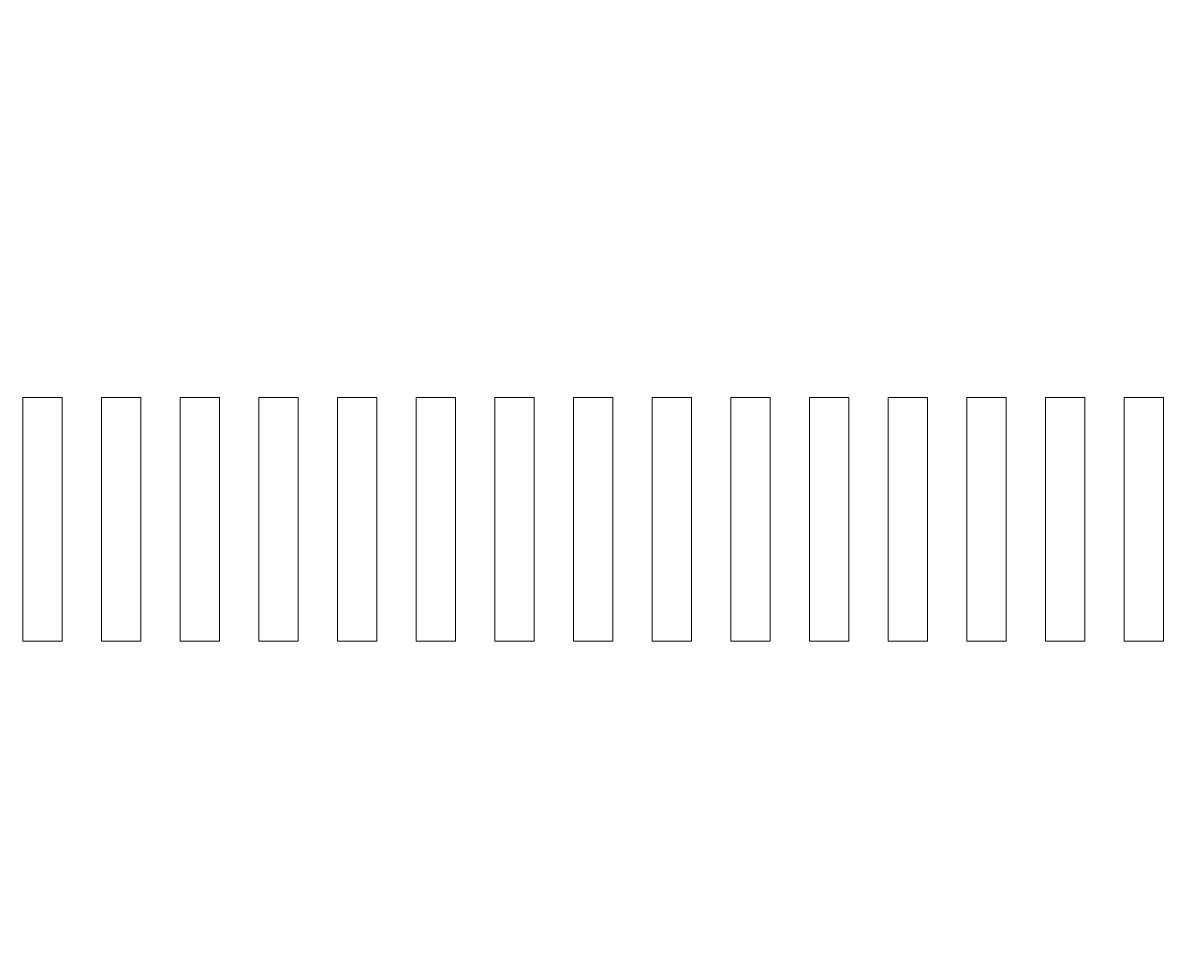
# Model space of a CAD drawing. Header units: millimetres. Extents: x -90 to 99, y -65 to 67.
# Drawn here: x -8.2 to -0.91, y 9.29 to 15.06 of the extents above; entities that cross this region are included whole.
import ezdxf

# ---------------------------------------------------------------- set-up
doc = ezdxf.new("R2010")
doc.units = ezdxf.units.MM
doc.header["$MEASUREMENT"] = 0
doc.layers.add('BG_OUTLINE', color=7, linetype='Continuous')
doc.layers.add('PIN_TOP', color=7, linetype='Continuous')

msp = doc.modelspace()

# ---------------------------------------------------------------- linework, layer by layer
at = {"layer": 'BG_OUTLINE', "color": 3, "lineweight": 9}
msp.add_open_spline([(-71.7269, -61.8795), (-71.7269, -61.8795), (-71.7343, 42.2681), (-71.7343, 42.2681), (-71.7343, 42.2681), (-71.7348, 43.0066), (-71.4419, 43.715), (-70.92, 44.2375), (-70.92, 44.2375), (-70.3982, 44.76), (-69.6866, 45.0538), (-68.9482, 45.0543), (-68.9482, 45.0543), (-68.9482, 45.0543), (75.2046, 45.0543), (75.2046, 45.0543), (75.2046, 45.0543), (76.8319, 45.0552), (78.1763, 43.7805), (78.2661, 42.1556), (78.2661, 42.1556), (78.2661, 42.1556), (78.2661, 31.2814), (78.2661, 31.2814), (78.2661, 31.2814), (78.2661, 31.2814), (72.2646, 31.2814), (72.2646, 31.2814), (72.2646, 31.2814), (72.2646, 31.2814), (72.2646, 26.9814), (72.2646, 26.9814), (72.2646, 26.9814), (72.2646, 26.9814), (78.2661, 26.9814), (78.2661, 26.9814), (78.2661, 26.9814), (78.2661, 26.9814), (78.2661, 18.6553), (78.2661, 18.6553), (78.2661, 18.6553), (78.2661, 18.6553), (72.2496, 18.6553), (72.2496, 18.6553), (72.2496, 18.6553), (72.2496, 18.6553), (72.2496, 14.3553), (72.2496, 14.3553), (72.2496, 14.3553), (72.2496, 14.3553), (78.2661, 14.3553), (78.2661, 14.3553), (78.2661, 14.3553), (78.2661, 14.3553), (78.2661, 9.255), (78.2661, 9.255), (78.2661, 9.255), (78.2661, 9.255), (72.2648, 9.255), (72.2648, 9.255), (72.2648, 9.255), (72.2648, 9.255), (72.2648, 4.955), (72.2648, 4.955), (72.2648, 4.955), (72.2648, 4.955), (78.2661, 4.955), (78.2661, 4.955), (78.2661, 4.955), (78.2661, 4.955), (78.2661, -3.3762), (78.2661, -3.3762), (78.2661, -3.3762), (78.2661, -3.3762), (72.2445, -3.3762), (72.2445, -3.3762), (72.2445, -3.3762), (72.2445, -3.3762), (72.2445, -7.6762), (72.2445, -7.6762), (72.2445, -7.6762), (72.2445, -7.6762), (78.2661, -7.6762), (78.2661, -7.6762), (78.2661, -7.6762), (78.2661, -7.6762), (78.2661, -12.7615), (78.2661, -12.7615), (78.2661, -12.7615), (78.2661, -12.7615), (72.2651, -12.7615), (72.2651, -12.7615), (72.2651, -12.7615), (72.2651, -12.7615), (72.2651, -17.0615), (72.2651, -17.0615), (72.2651, -17.0615), (72.2651, -17.0615), (78.2661, -17.0615), (78.2661, -17.0615), (78.2661, -17.0615), (78.2661, -17.0615), (78.2661, -25.4097), (78.2661, -25.4097), (78.2661, -25.4097), (78.2661, -25.4097), (72.2656, -25.4097), (72.2656, -25.4097), (72.2656, -25.4097), (72.2656, -25.4097), (72.2656, -29.7097), (72.2656, -29.7097), (72.2656, -29.7097), (72.2656, -29.7097), (78.2661, -29.7097), (78.2661, -29.7097), (78.2661, -29.7097), (78.2661, -29.7097), (78.2661, -34.793), (78.2661, -34.793), (78.2661, -34.793), (78.2661, -34.793), (72.2679, -34.793), (72.2679, -34.793), (72.2679, -34.793), (72.2679, -34.793), (72.2679, -39.0929), (72.2679, -39.0929), (72.2679, -39.0929), (72.2679, -39.0929), (78.2661, -39.0929), (78.2661, -39.0929), (78.2661, -39.0929), (78.2661, -39.0929), (78.2661, -47.4269), (78.2661, -47.4269), (78.2661, -47.4269), (78.2661, -47.4269), (72.2679, -47.4269), (72.2679, -47.4269), (72.2679, -47.4269), (72.2679, -47.4269), (72.2679, -51.7269), (72.2679, -51.7269), (72.2679, -51.7269), (72.2679, -51.7269), (78.2661, -51.7269), (78.2661, -51.7269), (78.2661, -51.7269), (78.2661, -51.7269), (78.2661, -51.8138), (78.2661, -51.8138), (78.2661, -51.8138), (78.2661, -51.8138), (78.2656, -61.8468), (78.2656, -61.8468), (78.2656, -61.8468), (78.2661, -62.6669), (77.9407, -63.4536), (77.3612, -64.0339), (77.3612, -64.0339), (76.7817, -64.6142), (75.9915, -64.9405), (75.1713, -64.941), (75.1713, -64.941), (75.1713, -64.941), (-68.6609, -64.9456), (-68.6609, -64.9456), (-68.6609, -64.9456), (-69.4735, -64.9461), (-70.2531, -64.6237), (-70.8281, -64.0495), (-70.8281, -64.0495), (-71.4031, -63.4752), (-71.7264, -62.6922), (-71.7269, -61.8795)], degree=3, knots=[0, 0, 0, 0, 0.022727, 0.022727, 0.022727, 0.022727, 0.045455, 0.045455, 0.045455, 0.045455, 0.068182, 0.068182, 0.068182, 0.068182, 0.090909, 0.090909, 0.090909, 0.090909, 0.113636, 0.113636, 0.113636, 0.113636, 0.136364, 0.136364, 0.136364, 0.136364, 0.159091, 0.159091, 0.159091, 0.159091, 0.181818, 0.181818, 0.181818, 0.181818, 0.204545, 0.204545, 0.204545, 0.204545, 0.227273, 0.227273, 0.227273, 0.227273, 0.25, 0.25, 0.25, 0.25, 0.272727, 0.272727, 0.272727, 0.272727, 0.295455, 0.295455, 0.295455, 0.295455, 0.318182, 0.318182, 0.318182, 0.318182, 0.340909, 0.340909, 0.340909, 0.340909, 0.363636, 0.363636, 0.363636, 0.363636, 0.386364, 0.386364, 0.386364, 0.386364, 0.409091, 0.409091, 0.409091, 0.409091, 0.431818, 0.431818, 0.431818, 0.431818, 0.454545, 0.454545, 0.454545, 0.454545, 0.477273, 0.477273, 0.477273, 0.477273, 0.5, 0.5, 0.5, 0.5, 0.522727, 0.522727, 0.522727, 0.522727, 0.545455, 0.545455, 0.545455, 0.545455, 0.568182, 0.568182, 0.568182, 0.568182, 0.590909, 0.590909, 0.590909, 0.590909, 0.613636, 0.613636, 0.613636, 0.613636, 0.636364, 0.636364, 0.636364, 0.636364, 0.659091, 0.659091, 0.659091, 0.659091, 0.681818, 0.681818, 0.681818, 0.681818, 0.704545, 0.704545, 0.704545, 0.704545, 0.727273, 0.727273, 0.727273, 0.727273, 0.75, 0.75, 0.75, 0.75, 0.772727, 0.772727, 0.772727, 0.772727, 0.795455, 0.795455, 0.795455, 0.795455, 0.818182, 0.818182, 0.818182, 0.818182, 0.840909, 0.840909, 0.840909, 0.840909, 0.863636, 0.863636, 0.863636, 0.863636, 0.886364, 0.886364, 0.886364, 0.886364, 0.909091, 0.909091, 0.909091, 0.909091, 0.931818, 0.931818, 0.931818, 0.931818, 0.954545, 0.954545, 0.954545, 0.954545, 0.977273, 0.977273, 0.977273, 0.977273, 1, 1, 1, 1], dxfattribs=at)
at = {"layer": 'PIN_TOP', "lineweight": 9}
for points in [[(-8.1991, 11.1293), (-8.1991, 11.1293), (-8.1991, 12.6792), (-8.1991, 12.6792), (-8.1991, 12.6792), (-8.1991, 12.6792), (-7.9492, 12.6792), (-7.9492, 12.6792), (-7.9492, 12.6792), (-7.9492, 12.6792), (-7.9492, 11.1293), (-7.9492, 11.1293), (-7.9492, 11.1293), (-7.9492, 11.1293), (-8.1991, 11.1293), (-8.1991, 11.1293)], [(-7.6993, 11.1293), (-7.6993, 11.1293), (-7.6993, 12.6792), (-7.6993, 12.6792), (-7.6993, 12.6792), (-7.6993, 12.6792), (-7.4493, 12.6792), (-7.4493, 12.6792), (-7.4493, 12.6792), (-7.4493, 12.6792), (-7.4493, 11.1293), (-7.4493, 11.1293), (-7.4493, 11.1293), (-7.4493, 11.1293), (-7.6993, 11.1293), (-7.6993, 11.1293)], [(-7.1991, 11.1293), (-7.1991, 11.1293), (-7.1991, 12.6792), (-7.1991, 12.6792), (-7.1991, 12.6792), (-7.1991, 12.6792), (-6.9492, 12.6792), (-6.9492, 12.6792), (-6.9492, 12.6792), (-6.9492, 12.6792), (-6.9492, 11.1293), (-6.9492, 11.1293), (-6.9492, 11.1293), (-6.9492, 11.1293), (-7.1991, 11.1293), (-7.1991, 11.1293)], [(-6.6993, 11.1293), (-6.6993, 11.1293), (-6.6993, 12.6792), (-6.6993, 12.6792), (-6.6993, 12.6792), (-6.6993, 12.6792), (-6.4493, 12.6792), (-6.4493, 12.6792), (-6.4493, 12.6792), (-6.4493, 12.6792), (-6.4493, 11.1293), (-6.4493, 11.1293), (-6.4493, 11.1293), (-6.4493, 11.1293), (-6.6993, 11.1293), (-6.6993, 11.1293)], [(-6.1991, 11.1293), (-6.1991, 11.1293), (-6.1991, 12.6792), (-6.1991, 12.6792), (-6.1991, 12.6792), (-6.1991, 12.6792), (-5.9492, 12.6792), (-5.9492, 12.6792), (-5.9492, 12.6792), (-5.9492, 12.6792), (-5.9492, 11.1293), (-5.9492, 11.1293), (-5.9492, 11.1293), (-5.9492, 11.1293), (-6.1991, 11.1293), (-6.1991, 11.1293)], [(-5.6994, 11.1293), (-5.6994, 11.1293), (-5.6994, 12.6792), (-5.6994, 12.6792), (-5.6994, 12.6792), (-5.6994, 12.6792), (-5.4494, 12.6792), (-5.4494, 12.6792), (-5.4494, 12.6792), (-5.4494, 12.6792), (-5.4494, 11.1293), (-5.4494, 11.1293), (-5.4494, 11.1293), (-5.4494, 11.1293), (-5.6994, 11.1293), (-5.6994, 11.1293)], [(-5.1992, 11.1293), (-5.1992, 11.1293), (-5.1992, 12.6792), (-5.1992, 12.6792), (-5.1992, 12.6792), (-5.1992, 12.6792), (-4.9493, 12.6792), (-4.9493, 12.6792), (-4.9493, 12.6792), (-4.9493, 12.6792), (-4.9493, 11.1293), (-4.9493, 11.1293), (-4.9493, 11.1293), (-4.9493, 11.1293), (-5.1992, 11.1293), (-5.1992, 11.1293)], [(-4.6994, 11.1293), (-4.6994, 11.1293), (-4.6994, 12.6792), (-4.6994, 12.6792), (-4.6994, 12.6792), (-4.6994, 12.6792), (-4.4494, 12.6792), (-4.4494, 12.6792), (-4.4494, 12.6792), (-4.4494, 12.6792), (-4.4494, 11.1293), (-4.4494, 11.1293), (-4.4494, 11.1293), (-4.4494, 11.1293), (-4.6994, 11.1293), (-4.6994, 11.1293)], [(-4.1992, 11.1293), (-4.1992, 11.1293), (-4.1992, 12.6792), (-4.1992, 12.6792), (-4.1992, 12.6792), (-4.1992, 12.6792), (-3.9493, 12.6792), (-3.9493, 12.6792), (-3.9493, 12.6792), (-3.9493, 12.6792), (-3.9493, 11.1293), (-3.9493, 11.1293), (-3.9493, 11.1293), (-3.9493, 11.1293), (-4.1992, 11.1293), (-4.1992, 11.1293)], [(-3.6994, 11.1293), (-3.6994, 11.1293), (-3.6994, 12.6792), (-3.6994, 12.6792), (-3.6994, 12.6792), (-3.6994, 12.6792), (-3.4494, 12.6792), (-3.4494, 12.6792), (-3.4494, 12.6792), (-3.4494, 12.6792), (-3.4494, 11.1293), (-3.4494, 11.1293), (-3.4494, 11.1293), (-3.4494, 11.1293), (-3.6994, 11.1293), (-3.6994, 11.1293)], [(-3.1992, 11.1293), (-3.1992, 11.1293), (-3.1992, 12.6792), (-3.1992, 12.6792), (-3.1992, 12.6792), (-3.1992, 12.6792), (-2.9493, 12.6792), (-2.9493, 12.6792), (-2.9493, 12.6792), (-2.9493, 12.6792), (-2.9493, 11.1293), (-2.9493, 11.1293), (-2.9493, 11.1293), (-2.9493, 11.1293), (-3.1992, 11.1293), (-3.1992, 11.1293)], [(-2.6994, 11.1293), (-2.6994, 11.1293), (-2.6994, 12.6792), (-2.6994, 12.6792), (-2.6994, 12.6792), (-2.6994, 12.6792), (-2.4494, 12.6792), (-2.4494, 12.6792), (-2.4494, 12.6792), (-2.4494, 12.6792), (-2.4494, 11.1293), (-2.4494, 11.1293), (-2.4494, 11.1293), (-2.4494, 11.1293), (-2.6994, 11.1293), (-2.6994, 11.1293)], [(-2.1993, 11.1293), (-2.1993, 11.1293), (-2.1993, 12.6792), (-2.1993, 12.6792), (-2.1993, 12.6792), (-2.1993, 12.6792), (-1.9493, 12.6792), (-1.9493, 12.6792), (-1.9493, 12.6792), (-1.9493, 12.6792), (-1.9493, 11.1293), (-1.9493, 11.1293), (-1.9493, 11.1293), (-1.9493, 11.1293), (-2.1993, 11.1293), (-2.1993, 11.1293)], [(-1.6994, 11.1293), (-1.6994, 11.1293), (-1.6994, 12.6792), (-1.6994, 12.6792), (-1.6994, 12.6792), (-1.6994, 12.6792), (-1.4494, 12.6792), (-1.4494, 12.6792), (-1.4494, 12.6792), (-1.4494, 12.6792), (-1.4494, 11.1293), (-1.4494, 11.1293), (-1.4494, 11.1293), (-1.4494, 11.1293), (-1.6994, 11.1293), (-1.6994, 11.1293)], [(-1.1993, 11.1293), (-1.1993, 11.1293), (-1.1993, 12.6792), (-1.1993, 12.6792), (-1.1993, 12.6792), (-1.1993, 12.6792), (-0.9493, 12.6792), (-0.9493, 12.6792), (-0.9493, 12.6792), (-0.9493, 12.6792), (-0.9493, 11.1293), (-0.9493, 11.1293), (-0.9493, 11.1293), (-0.9493, 11.1293), (-1.1993, 11.1293), (-1.1993, 11.1293)]]:
    msp.add_open_spline(points, degree=3, knots=[0, 0, 0, 0, 0.25, 0.25, 0.25, 0.25, 0.5, 0.5, 0.5, 0.5, 0.75, 0.75, 0.75, 0.75, 1, 1, 1, 1], dxfattribs=at)

doc.saveas('drawing.dxf')
